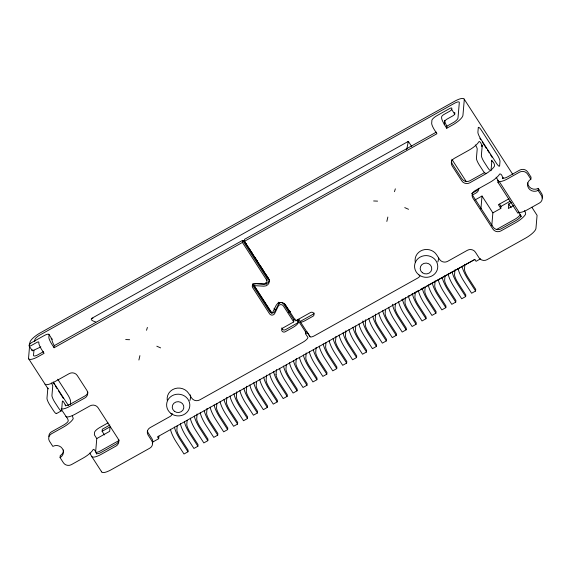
<?xml version="1.0" encoding="UTF-8"?>
<svg xmlns="http://www.w3.org/2000/svg" width="571" height="571" viewBox="0 0 571 571"><rect width="100%" height="100%" fill="white"/><g stroke="black" fill="none" stroke-linecap="round" stroke-linejoin="round"><path stroke-width="0.86" d="M29.585 346.019L28.55 358.11A11.613 3.326 -32.8 0 0 38.114 356.654L44.067 353.328L41.654 349.588A5.81 1.206 60.8 0 1 38.814 342.871L38.864 342.257A2.905 0.828 -32.8 0 0 36.473 342.621L31.512 345.391A2.905 0.828 -32.8 0 1 29.121 345.755L29.192 344.934A2.905 0.828 -32.8 0 1 31.762 342.529L44.274 335.534A5.81 1.663 -32.8 0 1 49.056 334.806L48.849 337.261A5.81 1.206 60.8 0 0 51.69 343.985L54.102 347.725L242.418 242.454L242.604 240.37L54.281 345.633L54.102 347.725M29.735 344.292L29.885 342.564A11.613 3.326 -32.8 0 1 40.148 332.936L454.709 101.21A11.613 3.326 -32.8 0 1 464.28 99.754L462.945 115.299A11.613 3.326 -32.8 0 1 452.675 124.928L446.729 128.254L444.309 124.514L444.666 120.424A5.81 1.206 60.8 0 0 446.907 126.17L446.729 128.254M32.212 349.609L32.14 350.43A2.905 0.828 -32.8 0 0 32.583 350.765L40.841 346.904M33.953 350.159L33.511 355.34A5.81 1.663 -32.8 0 0 37.308 355.126L43.475 351.672M34.695 341.522L34.838 339.795A5.81 1.663 -32.8 0 1 39.977 334.977L454.537 103.251A5.81 1.663 -32.8 0 1 459.32 102.523L457.985 118.069A5.81 1.663 -32.8 0 1 453.845 122.287L446.907 126.17M118.989 439.791A5.81 5.432 4.9 0 1 116.22 444.002L101.345 452.318A5.81 1.663 -32.8 0 1 96.563 453.046L96.47 454.066A2.898 0.6 60.8 0 0 94.907 450.49L93.808 449.298L93.137 449.57A11.613 3.326 -32.8 0 1 83.273 458.006L71.375 464.658A5.81 5.432 4.9 0 1 63.395 462.753L60.076 457.614L60.255 455.565A6.966 6.517 4.9 0 0 63.595 449.884M70.312 404.418L70.568 401.42A5.81 1.206 60.8 0 0 67.728 394.697L57.742 379.23M108.019 422.897L99.711 427.543A5.81 1.663 -32.8 0 0 94.572 432.361L94.365 434.817L96.777 438.557L95.657 451.647A5.81 1.663 -32.8 0 0 100.439 450.919L118.854 440.619M104.486 434.945L102.123 431.283L102.295 429.242L109.853 425.017M152.293 443.653A5.81 5.432 4.9 0 0 152.735 442.04L158.688 438.714L158.909 436.13M177.21 425.845L176.86 429.934A6.966 1.442 60.8 0 0 180.272 438L188.116 450.155L187.973 451.789L184.005 454.002L176.161 441.847A11.613 2.405 60.8 0 1 170.508 429.264M187.131 420.299L186.781 424.389A6.966 1.442 60.8 0 0 190.186 432.454L198.03 444.609L197.894 446.244L193.926 448.463L186.082 436.308A11.613 2.405 60.8 0 1 180.429 423.718M197.116 413.939L196.695 418.843A6.966 1.442 60.8 0 0 200.107 426.908L207.951 439.063L207.808 440.698L203.84 442.918L195.996 430.762A11.613 2.405 60.8 0 1 190.343 418.172M207.037 408.393L206.616 413.304A6.966 1.442 60.8 0 0 210.021 421.362L217.865 433.517L217.729 435.159L213.761 437.372L205.917 425.217A11.613 2.405 60.8 0 1 200.264 412.633M216.88 403.668L216.53 407.758A6.966 1.442 60.8 0 0 219.942 415.824L227.786 427.979L227.643 429.613L223.675 431.833L215.831 419.678A11.613 2.405 60.8 0 1 210.185 407.087M226.873 397.309L226.451 402.212A6.966 1.442 60.8 0 0 229.856 410.278L237.7 422.433L237.565 424.067L233.596 426.287L225.752 414.132A11.613 2.405 60.8 0 1 220.099 401.541M269.569 280.504L244.01 240.577L242.689 241.312M254.652 286.506L255.08 285.693L263.802 286.171A5.275 4.932 4.9 0 0 268.556 278.727L244.431 241.333L244.602 239.292L436.33 132.122M236.787 391.763L236.365 396.674A6.966 1.442 60.8 0 0 239.777 404.732L247.621 416.887L247.479 418.529L243.51 420.741L235.666 408.586A11.613 2.405 60.8 0 1 230.02 396.003M246.708 386.217L246.287 391.128A6.966 1.442 60.8 0 0 249.691 399.193L257.535 411.348L257.4 412.983L253.431 415.203L245.587 403.047A11.613 2.405 60.8 0 1 239.934 390.457M256.55 381.492L256.201 385.582A6.966 1.442 60.8 0 0 259.612 393.647L267.456 405.803L267.314 407.437L263.345 409.657L255.508 397.502A11.613 2.405 60.8 0 1 249.855 384.911M266.543 375.133L266.122 380.036A6.966 1.442 60.8 0 0 269.526 388.102L277.37 400.257L277.235 401.898L273.266 404.111L265.422 391.956A11.613 2.405 60.8 0 1 259.769 379.372M276.036 374.497L276.457 369.587M288.519 312.658L289.847 311.923L288.905 310.139M286.307 364.862L285.957 368.952A6.966 1.442 60.8 0 0 289.369 377.017L297.205 389.172L297.07 390.807L293.101 393.026L285.257 380.871A11.613 2.405 60.8 0 1 279.604 368.281M269.69 373.827A11.613 2.405 60.8 0 0 275.343 386.417L283.18 398.572L287.149 396.353L287.292 394.718L279.447 382.563A6.966 1.442 60.8 0 1 276.036 374.497M298.419 320.881L298.276 322.522A5.81 1.663 -32.8 0 1 293.144 327.333L285.186 331.787A2.32 2.17 4.9 0 1 281.995 331.023A2.32 2.17 4.9 0 1 282.773 328.047L293.708 321.93L293.879 319.888L283.544 303.872A2.905 2.719 4.9 0 0 278.969 303.379L274.837 311.509A2.905 2.719 4.9 0 1 269.712 311.745L252.839 285.6A2.905 2.719 4.9 0 1 252.482 284.758M296.292 358.502L295.871 363.406A6.966 1.442 60.8 0 0 299.283 371.471L307.127 383.626L306.984 385.261L303.023 387.481L295.178 375.325A11.613 2.405 60.8 0 1 289.526 362.735M167.246 400.307A11.613 10.863 4.9 0 1 174.84 388.637A11.613 10.863 4.9 0 1 188.666 393.369L191.678 398.044A5.81 5.432 4.9 0 0 199.657 399.95L302.801 342.293A5.81 1.663 -32.8 0 0 307.933 337.482L305.521 333.742L305.656 332.101L297.455 319.389M306.213 352.957L305.792 357.867A6.966 1.442 60.8 0 0 309.204 365.932L317.041 378.088L316.905 379.722L312.937 381.935L305.092 369.78A11.613 2.405 60.8 0 1 299.44 357.196M316.127 347.411L315.706 352.321A6.966 1.442 60.8 0 0 319.118 360.387L326.962 372.542L326.819 374.176L322.858 376.396L315.014 364.241A11.613 2.405 60.8 0 1 309.361 351.65M325.977 342.686L325.627 346.775A6.966 1.442 60.8 0 0 329.039 354.841L336.883 366.996L336.74 368.63L332.772 370.85L324.928 358.695A11.613 2.405 60.8 0 1 319.275 346.105M335.962 336.326L335.541 341.237A6.966 1.442 60.8 0 0 338.953 349.295L346.797 361.45L346.654 363.092L342.693 365.304L334.849 353.149A11.613 2.405 60.8 0 1 329.196 340.566M345.883 330.78L345.462 335.691A6.966 1.442 60.8 0 0 348.874 343.756L356.718 355.911L356.575 357.546L352.607 359.766L344.763 347.611A11.613 2.405 60.8 0 1 339.11 335.02M355.733 326.055L355.376 330.145A6.966 1.442 60.8 0 0 358.788 338.21L366.632 350.366L366.489 352L362.528 354.22L354.684 342.065A11.613 2.405 60.8 0 1 349.031 329.474M365.718 319.696L365.297 324.599A6.966 1.442 60.8 0 0 368.709 332.665L376.553 344.82L376.41 346.461L372.442 348.674L364.598 336.519A11.613 2.405 60.8 0 1 358.945 323.935M375.632 314.15L375.211 319.061A6.966 1.442 60.8 0 0 378.623 327.126L386.467 339.281L386.324 340.916L382.363 343.135L374.519 330.98A11.613 2.405 60.8 0 1 368.866 318.39M385.482 309.425L385.132 313.515A6.966 1.442 60.8 0 0 388.544 321.58L396.388 333.735L396.245 335.37L392.277 337.589L384.433 325.434A11.613 2.405 60.8 0 1 378.78 312.844M395.403 303.879L395.053 307.969A6.966 1.442 60.8 0 0 398.458 316.034L406.302 328.189L406.167 329.824L402.198 332.044L394.354 319.888A11.613 2.405 60.8 0 1 388.701 307.298M405.389 297.52L404.967 302.43A6.966 1.442 60.8 0 0 408.379 310.496L416.223 322.651L416.081 324.285L412.112 326.498L404.268 314.343A11.613 2.405 60.8 0 1 398.615 301.759M415.238 292.795L414.889 296.884A6.966 1.442 60.8 0 0 418.293 304.95L426.137 317.105L426.002 318.739L422.033 320.959L414.189 308.804A11.613 2.405 60.8 0 1 408.536 296.213M425.152 287.249L424.803 291.338A6.966 1.442 60.8 0 0 428.214 299.404L436.058 311.559L435.916 313.194L431.947 315.413L424.103 303.258A11.613 2.405 60.8 0 1 418.45 290.668M444.309 124.514L444.702 121.352A2.905 0.828 -32.8 0 1 447.264 118.975L452.225 116.199A2.905 0.828 -32.8 0 0 454.752 114.229L454.859 112.972A2.905 0.828 -32.8 0 0 454.338 112.644M435.145 280.889L434.724 285.8A6.966 1.442 60.8 0 0 438.128 293.858L445.972 306.013L445.837 307.655L441.868 309.867L434.024 297.712A11.613 2.405 60.8 0 1 428.371 285.129M454.752 114.229L451.732 109.553L451.847 108.297A2.905 0.828 -32.8 0 0 449.448 108.661L436.936 115.656A5.81 1.663 -32.8 0 0 431.883 120.845L431.676 123.272A5.81 1.206 60.8 0 0 434.517 129.995L436.929 133.735L244.431 241.333M445.059 275.343L444.638 280.254A6.966 1.442 60.8 0 0 448.049 288.319L455.894 300.474L455.751 302.109L451.782 304.329L443.938 292.174A11.613 2.405 60.8 0 1 438.285 279.583M454.98 269.805L454.559 274.708A6.966 1.442 60.8 0 0 457.963 282.773L465.808 294.929L465.672 296.563L461.703 298.783L453.859 286.628A11.613 2.405 60.8 0 1 448.206 274.037M464.894 264.259L464.473 269.162A6.966 1.442 60.8 0 0 467.885 277.228L475.729 289.383L475.586 291.024L471.617 293.237L463.773 281.082A11.613 2.405 60.8 0 1 458.128 268.498M480.918 208.836L482.017 196.031L475.022 199.943M491.781 225.666L492.88 212.862L482.017 196.031M527.704 182.827A6.966 6.517 4.9 0 0 538.289 188.359L538.11 190.407L541.429 195.546A5.81 5.432 4.9 0 1 539.488 202.998L527.59 209.65A11.613 3.326 -32.8 0 1 519.175 212.405L517.847 213.147L497.933 182.292L498.112 180.25L498.19 180.857M492.88 212.862L500.81 208.429L500.988 206.381L499.539 204.14M511.63 202.384L508.747 203.997L508.361 208.494L513.672 205.524M521.038 215.781L520.952 216.802A2.905 0.6 60.8 0 0 519.531 213.44L518.561 212.169M538.11 190.407A6.966 6.517 4.9 0 1 528.539 188.123A6.966 6.517 4.9 0 1 530.873 179.187L531.044 177.138L527.725 171.999A5.81 5.432 4.9 0 0 519.753 170.094L507.855 176.746A5.81 1.663 -32.8 0 1 503.065 177.474L502.666 178.673L502.873 178.238M139.909 355.647L138.896 360.023M387.852 217.051L386.838 221.434M406.659 149.638L408.358 141.365L411.77 146.611M491.71 160.943L491.503 161.379L491.909 160.18L491.031 170.401A5.81 1.206 60.8 0 1 487.834 167.774L484.215 162.164A5.81 1.206 60.8 0 1 481.374 155.44L482.252 145.22L481.853 146.419L481.838 145.091L480.746 142.878L479.619 141.537L478.833 141.744A11.613 3.326 -32.8 0 1 468.969 150.173L454.088 158.488A5.81 5.432 4.9 0 0 452.146 165.94L461.803 180.9A5.81 5.432 4.9 0 0 469.776 182.799L484.658 174.483A11.613 3.326 -32.8 0 0 489.404 171.364M502.723 178.537C502.808 176.989 501.352 173.284 499.646 173.998A11.613 3.326 -32.8 0 1 489.782 182.434L474.908 190.75A5.81 5.432 4.9 0 0 472.966 198.194L492.873 229.05A5.81 5.432 4.9 0 0 500.853 230.955L515.727 222.64A11.613 3.326 -32.8 0 0 525.591 214.204L525.584 212.876L524.485 210.67M146.526 330.274L147.404 327.419M394.468 191.685L395.346 188.83M408.065 142.029L408.315 141.422M491.574 161.258C493.33 161.029 494.779 164.398 494.522 166.054A11.613 3.326 -32.8 0 1 490.803 170.237M408.358 141.365L91.424 318.525C90.168 320.502 94.672 321.43 95.792 322.101M278.969 303.379L280.183 302.68M242.668 241.597L243.988 240.862M484.829 172.442L469.954 180.757A5.81 5.432 4.9 0 1 461.975 178.851L452.325 163.891A5.81 5.432 4.9 0 1 451.547 160.237M56.393 413.632L61.354 410.863M471.575 193.562L476.2 190.978A5.81 5.432 4.9 0 0 478.277 188.965M472.167 195.175L476.028 193.019A5.81 5.432 4.9 0 0 478.812 188.28M497.933 182.292L499.261 181.549A11.613 3.326 -32.8 0 0 507.676 178.794L519.574 172.142A5.81 5.432 4.9 0 1 527.554 174.041L530.873 179.187M288.548 312.373L290.411 311.316M508.975 198.772L498.397 204.689L500.81 208.429M293.879 319.888L295.207 319.146M500.988 206.381L510.053 201.313M102.123 431.283L110.053 426.851L109.668 431.348L96.777 438.557M298.811 319.168L300.26 321.409L313.129 314.214A2.32 2.17 4.9 0 0 314.121 313.065M305.656 332.101L306.984 331.366M305.521 333.742L307.505 332.629L309.917 336.369A5.81 1.663 -32.8 0 0 314.7 335.641L417.844 277.991A5.81 5.432 4.9 0 0 419.921 275.979M496.577 229.485L514.999 219.193A5.81 1.663 -32.8 0 0 520.131 214.375M480.518 258.82L476.057 261.318L474.851 259.448L157.482 436.844L158.688 438.714M401.713 299.775L403.304 298.883M407.972 296.313L409.528 295.457M411.049 294.629L412.64 293.737M414.161 292.909L418.857 290.311M420.384 289.476L425.081 286.878M426.608 286.05L474.851 259.448M91.424 318.525L92.952 318.168M377.567 201.128L373.627 200.963M129.624 339.716L125.691 339.552M61.632 409.885L67.606 418.693L68.263 420.47L67.92 421.683A5.81 1.663 -32.8 0 1 63.538 425.102L51.64 431.755A5.81 5.432 4.9 0 0 48.849 436.494M404.746 207.608L408.55 209.3M156.804 346.204L160.608 347.889M28.643 358.738L45.066 384.204A11.613 3.326 -32.8 0 0 54.409 381.899L69.284 373.584A5.81 5.432 4.9 0 1 77.263 375.49L86.913 390.45A5.81 5.432 4.9 0 1 84.972 397.894L70.097 406.209A11.613 3.326 -32.8 0 1 61.24 408.85M65.843 416.409L65.886 416.459A11.613 3.326 -32.8 0 0 75.222 414.161L90.097 405.845A5.81 5.432 4.9 0 1 98.076 407.744L117.99 438.599A5.81 5.432 4.9 0 1 116.041 446.051L101.167 454.366A11.613 3.326 -32.8 0 1 91.831 456.664L101.645 471.874M271.546 312.687L272.524 312.722L276.164 305.271A5.225 4.889 4.9 0 1 285.386 304.85L295.692 320.823L310.545 312.523A2.32 2.17 4.9 0 1 313.736 313.286A2.32 2.17 4.9 0 1 312.958 316.263L305.05 320.681A5.81 1.663 -32.8 0 1 300.26 321.409M45.023 384.147L48.085 388.88L47.857 388.03L46.979 398.258A5.81 1.206 60.8 0 0 49.82 404.975L53.446 410.585A5.81 1.206 60.8 0 0 56.636 413.218M89.79 453.039L91.774 456.593M538.289 188.359L541.608 193.505A5.81 5.432 4.9 0 1 542.143 198.073M464.187 99.126L512.844 174.526M531.858 207.266L537.075 215.346L535.955 228.436A11.613 3.326 -32.8 0 1 525.684 238.064L487.006 259.691A5.81 5.432 4.9 0 1 479.026 257.785L475.407 252.175A5.81 5.432 4.9 0 0 467.435 250.269L447.6 261.361A5.81 5.432 4.9 0 1 439.62 259.455L436.608 254.78A11.613 10.863 4.9 0 0 422.469 250.155A11.613 10.863 4.9 0 0 415.303 262.332M479.847 138.275L480.796 139.745M482.224 141.958L486.499 148.588M487.448 150.059L489.354 153.007M490.303 154.484L492.202 157.425M499.261 181.549L519.175 212.405M508.747 203.997L511.159 207.737M451.854 159.266L466.336 181.706M475.586 291.024L467.742 278.869A11.613 2.405 60.8 0 1 462.089 266.279M465.672 296.563L457.828 284.408A11.613 2.405 60.8 0 1 452.175 271.825M455.751 302.109L447.907 289.954A11.613 2.405 60.8 0 1 442.254 277.363M445.837 307.655L437.993 295.5A11.613 2.405 60.8 0 1 432.34 282.909M435.916 313.194L428.072 301.038A11.613 2.405 60.8 0 1 422.419 288.455M426.002 318.739L418.158 306.584A11.613 2.405 60.8 0 1 412.505 293.994M416.081 324.285L408.236 312.13A11.613 2.405 60.8 0 1 402.584 299.539M406.167 329.824L398.322 317.669A11.613 2.405 60.8 0 1 392.634 304.229M396.245 335.37L388.401 323.215A11.613 2.405 60.8 0 1 382.748 310.624M386.324 340.916L378.487 328.76A11.613 2.405 60.8 0 1 372.834 316.17M376.41 346.461L368.566 334.306A11.613 2.405 60.8 0 1 362.885 320.859M366.489 352L358.652 339.845A11.613 2.405 60.8 0 1 352.999 327.262M356.575 357.546L348.731 345.391A11.613 2.405 60.8 0 1 343.078 332.8M346.654 363.092L338.81 350.937A11.613 2.405 60.8 0 1 333.164 338.346M336.74 368.63L328.896 356.475A11.613 2.405 60.8 0 1 323.243 343.892M300.31 321.723L309.96 336.683M296.834 320.274L298.276 322.522L285.364 329.738A2.32 2.17 4.9 0 1 281.831 327.897M244.01 240.577L246.429 244.317M248.356 247.307L252.703 254.038M254.63 257.029L257.528 261.518M259.941 265.258L263.802 271.246M266.214 274.986L269.112 279.469M284.536 303.693L289.847 311.923M242.418 242.454L266.557 279.854A2.948 2.762 4.9 0 1 263.895 284.023L255.28 283.544A2.905 2.719 4.9 0 0 252.66 287.641L269.533 313.793A2.905 2.719 4.9 0 0 274.658 313.558L278.255 306.163A2.905 2.719 4.9 0 1 283.373 305.913L293.708 321.93M326.819 374.176L318.975 362.021A11.613 2.405 60.8 0 1 313.329 349.431M265.601 282.724L266.571 284.222M278.156 302.173L279.119 303.665M274.194 308.254L275.636 310.488M274.166 308.547L275.607 310.774M316.905 379.722L309.061 367.567A11.613 2.405 60.8 0 1 303.408 354.976M252.953 283.708L271.668 312.708M252.932 283.994L271.639 312.994M306.984 385.261L299.14 373.106A11.613 2.405 60.8 0 1 293.487 360.522M297.07 390.807L289.226 378.652A11.613 2.405 60.8 0 1 283.573 366.061M287.149 396.353L279.305 384.197A11.613 2.405 60.8 0 1 273.652 371.607M277.235 401.898L269.391 389.743A11.613 2.405 60.8 0 1 263.738 377.153M267.314 407.437L259.47 395.282A11.613 2.405 60.8 0 1 253.817 382.698M257.4 412.983L249.556 400.828A11.613 2.405 60.8 0 1 243.903 388.237M247.479 418.529L239.634 406.374A11.613 2.405 60.8 0 1 233.982 393.783M237.565 424.067L229.72 411.912A11.613 2.405 60.8 0 1 224.068 399.329M227.643 429.613L219.799 417.458A11.613 2.405 60.8 0 1 214.146 404.868M217.729 435.159L209.885 423.004A11.613 2.405 60.8 0 1 204.232 410.413M207.808 440.698L199.964 428.543A11.613 2.405 60.8 0 1 194.311 415.959M197.894 446.244L190.05 434.088A11.613 2.405 60.8 0 1 184.397 421.498M187.973 451.789L180.129 439.634A11.613 2.405 60.8 0 1 174.476 427.044M49.013 334.492L52.025 339.167M53.203 381.92L66.993 403.29A5.81 1.206 60.8 0 0 68.52 405.353M53.26 382.734L54.209 384.212M55.166 385.682L57.064 388.63M58.492 390.842L62.767 397.466A5.81 1.206 60.8 0 1 63.288 398.315M29.142 345.912L32.154 350.573M72.303 415.46L73.231 418.714A11.613 3.326 -32.8 0 1 63.367 427.151L51.461 433.803A5.81 5.432 4.9 0 0 49.52 441.247L52.839 446.394A6.966 6.517 4.9 0 1 62.41 448.678A6.966 6.517 4.9 0 1 60.076 457.614M498.283 181.021L496.749 178.138A2.898 0.6 60.8 0 0 496.078 177.174M254.83 284.465L255.258 283.644L263.98 284.122A5.275 4.932 4.9 0 0 269.462 279.84M152.735 442.04A5.81 5.432 4.9 0 0 151.922 438.678L148.303 433.068A5.81 5.432 4.9 0 1 147.454 430.363M438.471 258.156A11.613 10.863 4.9 0 1 437.857 261.875M190.3 394.861A11.613 10.863 4.9 0 1 189.915 400.471M520.93 216.173A5.81 1.663 -32.8 0 1 515.906 220.592L501.024 228.907A5.81 5.432 4.9 0 1 493.051 227.008L473.138 196.153A5.81 5.432 4.9 0 1 472.296 193.441M51.311 382.92A2.905 0.6 60.8 0 1 52.732 386.282L51.94 395.482A5.81 1.206 60.8 0 0 54.78 402.205L58.399 407.815A5.81 1.206 60.8 0 0 61.597 410.442L62.382 401.242A2.905 0.6 60.8 0 1 63.981 402.555A2.905 0.6 60.8 0 1 65.401 405.917L65.487 404.896A5.81 1.663 -32.8 0 0 70.269 404.168L85.15 395.853A5.81 5.432 4.9 0 0 87.87 392.056M242.604 240.37A5.81 1.206 60.8 0 0 243.203 241.347L266.728 277.813A2.948 2.762 4.9 0 1 266.864 280.454M475.265 144.913A2.905 0.6 60.8 0 1 477.206 149.01L476.414 158.217A5.81 1.206 60.8 0 0 479.262 164.933L482.88 170.543A5.81 1.206 60.8 0 0 486.071 173.177M101.559 471.246A11.613 3.326 -32.8 0 0 111.124 469.79L149.802 448.171A5.81 5.432 4.9 0 0 151.743 440.726L148.125 435.116A5.81 5.432 4.9 0 1 150.066 427.672L169.901 416.58A5.81 5.432 4.9 0 0 172.385 413.704M444.431 124.449A5.81 1.206 60.8 0 1 441.59 117.726L441.683 116.677A2.905 0.828 -32.8 0 1 444.245 114.3L449.206 111.523A2.905 0.828 -32.8 0 0 451.732 109.553M54.281 345.633A5.81 1.206 60.8 0 1 52.04 339.895L52.075 339.481A5.81 1.663 -32.8 0 0 51.833 338.953M51.026 338.817A5.81 1.663 -32.8 0 1 51.497 338.831M478.284 127.718L477.898 132.215A5.81 1.206 60.8 0 0 480.739 138.939L496.427 163.249A5.81 1.206 60.8 0 0 499.618 165.876L500.003 161.379A5.81 1.206 60.8 0 0 497.163 154.655L481.474 130.345A5.81 1.206 60.8 0 0 478.284 127.718M174.412 411.298A5.81 5.432 4.9 0 0 183.783 407.98A5.81 5.432 4.9 0 0 175.932 402.013A5.81 5.432 4.9 0 0 174.412 411.298M170.965 413.461A11.613 10.863 4.9 0 0 189.693 406.816A11.613 10.863 4.9 0 0 173.998 394.882A11.613 10.863 4.9 0 0 170.965 413.461M422.354 272.71A5.81 5.432 4.9 0 0 431.726 269.384A5.81 5.432 4.9 0 0 423.875 263.417A5.81 5.432 4.9 0 0 422.354 272.71M418.907 274.865A11.613 10.863 4.9 0 0 437.636 268.22A11.613 10.863 4.9 0 0 421.94 256.286A11.613 10.863 4.9 0 0 418.907 274.865"/></g></svg>
